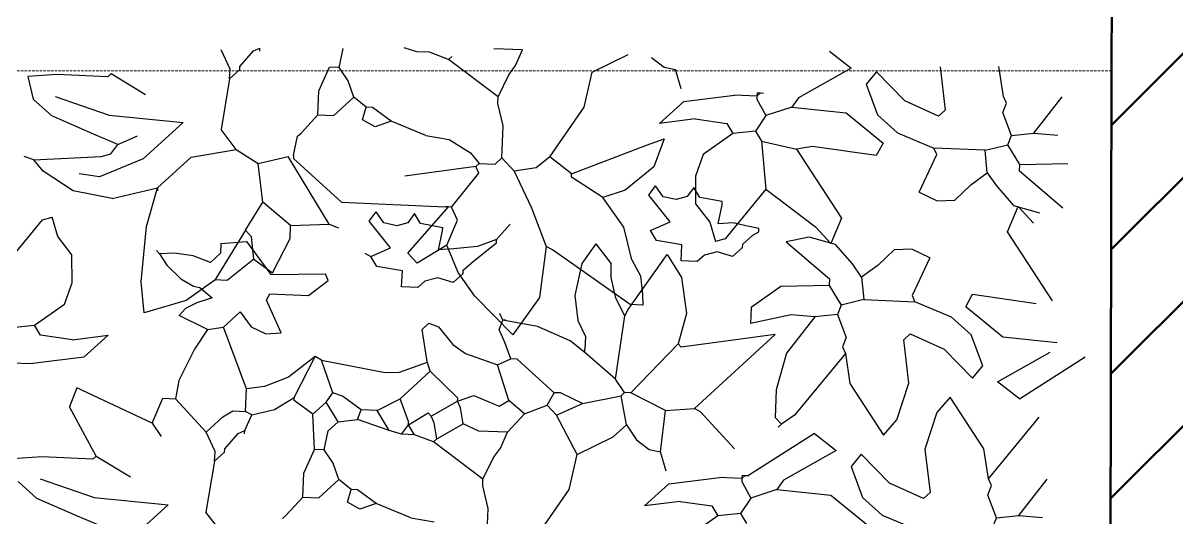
# Model space of a CAD drawing. Header units: inches. Extents: x 2960 to 8891, y 1487 to 4457.
# Drawn here: x 3197.5 to 3312.4, y 3613.2 to 3662.5 of the extents above; entities that cross this region are included whole.
import ezdxf

# ---------------------------------------------------------------- set-up
doc = ezdxf.new("R2010")
doc.units = ezdxf.units.IN
doc.header["$MEASUREMENT"] = 0
doc.linetypes.add('HIDDEN', pattern=[0.375, 0.25, -0.125])
for name, color, linetype, lineweight in [('A-FLOR-FTPT', 6, 'HIDDEN', 13), ('A-WALL-FULL', 7, 'Continuous', 50), ('G-HEDGE', 96, 'Continuous', 25)]:
    doc.layers.add(name, color=color, linetype=linetype, lineweight=lineweight)

msp = doc.modelspace()

# ---------------------------------------------------------------- hatches: boundary and pattern name
at = {"layer": 'A-WALL-FULL'}
h = msp.add_hatch(dxfattribs=at)
h.set_pattern_fill('ANSI31', color=0, scale=70)
h.paths.add_polyline_path([(3048.35, 4456.67), (3048.35, 4386.67), (3048.35, 4161.67), (3038.35, 4161.67), (3038.35, 4091.67), (3920.41, 4091.67), (3920.41, 4161.67), (3910.41, 4161.67), (3910.41, 4386.67), (3910.41, 4456.67)])
h.paths.add_polyline_path([(3639.35, 4386.67), (3639.35, 4161.67), (3062.35, 4161.67), (3062.35, 4386.67)], flags=16)
h.paths.add_polyline_path([(3653.35, 4386.67), (3896.41, 4386.67), (3896.41, 4161.67), (3653.35, 4161.67)], flags=16)
h.paths.add_polyline_path([(3306.06, 3727.76), (3305.9, 3657.76), (3305.41, 3432.76), (3010.41, 3432.76), (3000.41, 3432.76), (3000.41, 3362.76), (3920.41, 3362.76), (3920.41, 3432.76), (3910.41, 3432.76), (3910.41, 3657.76), (3910.41, 3727.76)])
h.paths.add_polyline_path([(3896.41, 3657.76), (3896.41, 3432.76), (3319.41, 3432.76), (3319.41, 3657.76)], flags=16)
h.paths.add_polyline_path([(2996.41, 2154.49), (2996.41, 2084.49), (2996.41, 1859.49), (2986.41, 1859.49), (2986.41, 1789.49), (3920.41, 1789.49), (3920.41, 1859.49), (3910.41, 1859.49), (3910.41, 2084.49), (3910.41, 2154.49)])
h.paths.add_polyline_path([(3896.41, 2084.49), (3896.41, 1859.49), (3310.91, 1859.49), (3310.91, 2084.49)], flags=16)
h.paths.add_polyline_path([(3296.41, 2084.49), (3296.41, 1859.49), (3010.41, 1859.49), (3010.41, 2084.49)], flags=16)

# ---------------------------------------------------------------- linework, layer by layer
at = {"layer": 'A-FLOR-FTPT'}
msp.add_line((3305.9, 3657.76), (3010.41, 3657.76), dxfattribs=at)
at = {"layer": 'A-WALL-FULL'}
for p in [(3306.06, 3727.76), (3305.41, 3432.76)]:
    msp.add_line(p, (3305.9, 3657.76), dxfattribs=at)
at = {"layer": 'G-HEDGE'}
for p, q in [((3218.11, 3657.93), (3217.24, 3659.88)), ((3219.08, 3658.21), (3220.43, 3659.75)), ((3220.43, 3659.75), (3221.08, 3660.04)), ((3221.06, 3659.72), (3221.08, 3660.04)), ((3228.97, 3658.1), (3229.37, 3659.99)), ((3236.7, 3659.67), (3235.44, 3660.05)), ((3237.98, 3659.62), (3236.7, 3659.67)), ((3239.86, 3658.9), (3237.98, 3659.62)), ((3239.86, 3658.9), (3240.19, 3659.2)), ((3247.24, 3659.85), (3244.38, 3659.98)), ((3246.54, 3658.29), (3247.24, 3659.85)), ((3254.17, 3657.64), (3257.76, 3659.4)), ((3260.08, 3659.11), (3261.35, 3658.13)), ((3277.81, 3659.73), (3279.97, 3658.04)), ((3218.07, 3656.98), (3218.11, 3657.93)), ((3218.07, 3656.98), (3219.07, 3657.89)), ((3219.07, 3657.89), (3219.08, 3658.21)), ((3226.95, 3655.79), (3228.02, 3658.14)), ((3228.97, 3658.1), (3228.02, 3658.14)), ((3229.87, 3656.78), (3228.97, 3658.1)), ((3244.81, 3655.17), (3239.86, 3658.9)), ((3245.86, 3657.36), (3246.54, 3658.29)), ((3261.35, 3658.13), (3262.48, 3657.91)), ((3263.04, 3655.97), (3262.48, 3657.91)), ((3279.97, 3658.04), (3274.74, 3655.08)), ((3288.82, 3658.17), (3289.33, 3653.86)), ((3295.14, 3655.2), (3294.68, 3658.22)), ((3200.85, 3657.41), (3197.97, 3657.21)), ((3197.97, 3657.21), (3198.51, 3654.96)), ((3205.95, 3657.18), (3200.85, 3657.41)), ((3206.28, 3657.49), (3205.95, 3657.18)), ((3206.28, 3657.49), (3209.7, 3655.42)), ((3218.07, 3656.98), (3217.21, 3651.91)), ((3230.44, 3655.16), (3229.87, 3656.78)), ((3244.81, 3655.17), (3245.86, 3657.36)), ((3253.38, 3654.16), (3254.17, 3657.64)), ((3282.48, 3657.67), (3281.47, 3656.44)), ((3285.3, 3654.79), (3282.48, 3657.67)), ((3226.85, 3653.4), (3226.95, 3655.79)), ((3270.61, 3655.58), (3270.59, 3655.26)), ((3270.93, 3655.57), (3270.59, 3655.26)), ((3270.61, 3655.58), (3270.93, 3655.57)), ((3270.93, 3655.57), (3271.24, 3655.55)), ((3281.47, 3656.44), (3282.6, 3653.38)), ((3200.35, 3653.28), (3198.51, 3654.96)), ((3200.7, 3655.23), (3206.08, 3653.36)), ((3228.45, 3653.33), (3230.44, 3655.16)), ((3231.67, 3654.15), (3230.44, 3655.16)), ((3244.78, 3654.53), (3244.81, 3655.17)), ((3245.32, 3652.28), (3244.78, 3654.53)), ((3260.87, 3652.52), (3263.32, 3654.71)), ((3263.32, 3654.71), (3268.36, 3655.36)), ((3270.59, 3655.26), (3268.36, 3655.36)), ((3270.59, 3655.26), (3270.58, 3654.94)), ((3270.58, 3654.94), (3271.47, 3653.31)), ((3274.74, 3655.08), (3274.06, 3654.15)), ((3288.67, 3653.25), (3285.3, 3654.79)), ((3295.07, 3653.61), (3295.43, 3654.55)), ((3295.43, 3654.55), (3295.14, 3655.2)), ((3298.17, 3651.56), (3301, 3655.18)), ((3204.43, 3651.51), (3200.35, 3653.28)), ((3206.08, 3653.36), (3213.45, 3652.63)), ((3225.18, 3651.56), (3226.85, 3653.4)), ((3226.85, 3653.4), (3228.45, 3653.33)), ((3231.3, 3652.89), (3231.67, 3654.15)), ((3232.31, 3654.12), (3231.67, 3654.15)), ((3234.17, 3652.76), (3232.31, 3654.12)), ((3249.97, 3649.2), (3253.38, 3654.16)), ((3271.47, 3653.31), (3270.44, 3651.76)), ((3274.06, 3654.15), (3271.47, 3653.31)), ((3274.06, 3654.15), (3279.46, 3653.6)), ((3279.46, 3653.6), (3283.16, 3650.56)), ((3282.6, 3653.38), (3284.57, 3651.6)), ((3288.67, 3653.25), (3289.33, 3653.86)), ((3295.93, 3651.34), (3295.07, 3653.61)), ((3213.45, 3652.63), (3209.46, 3648.99)), ((3232.55, 3652.19), (3231.3, 3652.89)), ((3234.17, 3652.76), (3232.55, 3652.19)), ((3237.62, 3651.33), (3234.17, 3652.76)), ((3245.18, 3649.09), (3245.32, 3652.28)), ((3264.43, 3652.98), (3260.87, 3652.52)), ((3264.43, 3652.98), (3267.6, 3652.52)), ((3267.6, 3652.52), (3268.2, 3651.53)), ((3206.93, 3650.44), (3204.43, 3651.51)), ((3206.93, 3650.44), (3208.89, 3651.31)), ((3218.72, 3649.92), (3217.21, 3651.91)), ((3224.44, 3649.36), (3224.84, 3651.25)), ((3224.84, 3651.25), (3225.18, 3651.56)), ((3237.62, 3651.33), (3239.93, 3650.93)), ((3259.6, 3650.38), (3261.36, 3650.99)), ((3261.36, 3650.99), (3260.33, 3648.2)), ((3268.2, 3651.53), (3265.23, 3649.43)), ((3270.44, 3651.76), (3268.2, 3651.53)), ((3270.44, 3651.76), (3271.04, 3650.77)), ((3284.57, 3651.6), (3288.21, 3650.08)), ((3295.57, 3650.4), (3295.93, 3651.34)), ((3295.93, 3651.34), (3298.17, 3651.56)), ((3298.17, 3651.56), (3300.54, 3651.37)), ((3206.25, 3649.51), (3206.93, 3650.44)), ((3214.22, 3649.16), (3218.72, 3649.92)), ((3218.72, 3649.92), (3220.9, 3648.55)), ((3239.93, 3650.93), (3242.07, 3649.61)), ((3252.13, 3647.51), (3259.6, 3650.38)), ((3271.04, 3650.77), (3274.51, 3649.98)), ((3271.04, 3650.77), (3271.46, 3645.97)), ((3276.12, 3650.23), (3274.51, 3649.98)), ((3274.51, 3649.98), (3279, 3643.08)), ((3282.46, 3649.32), (3276.12, 3650.23)), ((3283.16, 3650.56), (3282.46, 3649.32)), ((3288.5, 3649.43), (3288.21, 3650.08)), ((3293.31, 3649.86), (3288.21, 3650.08)), ((3293.31, 3649.86), (3295.57, 3650.4)), ((3293.53, 3647.61), (3293.31, 3649.86)), ((3296.76, 3648.43), (3295.57, 3650.4)), ((3198.57, 3648.89), (3197.62, 3649.25)), ((3198.57, 3648.89), (3205.28, 3649.23)), ((3199.48, 3647.78), (3198.57, 3648.89)), ((3209.46, 3648.99), (3205.09, 3647.21)), ((3205.28, 3649.23), (3206.25, 3649.51)), ((3210.89, 3646.12), (3214.22, 3649.16)), ((3220.9, 3648.55), (3223.89, 3649.23)), ((3227.97, 3642.5), (3223.89, 3649.23)), ((3224.44, 3649.36), (3224.43, 3649.04)), ((3224.43, 3649.04), (3229.22, 3644.68)), ((3242.07, 3649.61), (3242.92, 3648.55)), ((3244.51, 3648.48), (3245.18, 3649.09)), ((3246.4, 3647.76), (3245.18, 3649.09)), ((3249.97, 3649.2), (3248.6, 3648.09)), ((3252.13, 3647.51), (3249.97, 3649.2)), ((3265.23, 3649.43), (3264.46, 3647.29)), ((3286.74, 3645.67), (3288.5, 3649.43)), ((3202.48, 3645.8), (3199.48, 3647.78)), ((3221.37, 3644.7), (3220.9, 3648.55)), ((3242.59, 3648.25), (3235.52, 3647.28)), ((3240.18, 3644.2), (3242.88, 3647.59)), ((3242.59, 3648.25), (3242.92, 3648.55)), ((3242.88, 3647.59), (3242.59, 3648.25)), ((3242.92, 3648.55), (3244.51, 3648.48)), ((3248.6, 3648.09), (3246.4, 3647.76)), ((3246.4, 3647.76), (3248.14, 3644.12)), ((3252.12, 3647.19), (3252.13, 3647.51)), ((3260.33, 3648.2), (3257.45, 3645.87)), ((3291.88, 3646.41), (3293.53, 3647.61)), ((3293.53, 3647.61), (3294.43, 3646.3)), ((3296.73, 3647.79), (3296.76, 3648.43)), ((3301.04, 3644.09), (3296.73, 3647.79)), ((3296.76, 3648.43), (3301.55, 3648.54)), ((3205.09, 3647.21), (3203.09, 3647.5)), ((3255.22, 3645.14), (3252.12, 3647.19)), ((3264.46, 3647.29), (3264.48, 3644.53)), ((3290.29, 3644.9), (3291.88, 3646.41)), ((3206.38, 3645.04), (3202.48, 3645.8)), ((3206.38, 3645.04), (3210.89, 3646.12)), ((3209.8, 3642.26), (3210.89, 3646.12)), ((3210.89, 3646.12), (3210.88, 3645.8)), ((3257.45, 3645.87), (3255.22, 3645.14)), ((3259.81, 3645.38), (3260.49, 3646.3)), ((3261.93, 3642.73), (3259.81, 3645.38)), ((3261.25, 3645.23), (3260.49, 3646.3)), ((3262.54, 3644.94), (3261.25, 3645.23)), ((3263.65, 3645.24), (3262.54, 3644.94)), ((3264.31, 3646.14), (3263.65, 3645.24)), ((3264.9, 3645.15), (3264.31, 3646.14)), ((3271.46, 3645.97), (3267.42, 3641.03)), ((3271.46, 3645.97), (3276.41, 3642.24)), ((3286.74, 3645.67), (3288.53, 3644.83)), ((3294.43, 3646.3), (3296.13, 3644.34)), ((3219.65, 3641.9), (3221.37, 3644.7)), ((3224.14, 3642.35), (3221.37, 3644.7)), ((3229.22, 3644.68), (3239.54, 3644.23)), ((3235.83, 3639.6), (3239.86, 3644.21)), ((3239.86, 3644.21), (3239.54, 3644.23)), ((3240.18, 3644.2), (3239.86, 3644.21)), ((3240.76, 3642.9), (3240.18, 3644.2)), ((3248.14, 3644.12), (3249.58, 3640.28)), ((3257.33, 3642.18), (3255.22, 3645.14)), ((3264.48, 3644.53), (3265.9, 3642.7)), ((3267.12, 3644.74), (3264.9, 3645.15)), ((3266.71, 3642.52), (3267.11, 3644.42)), ((3267.11, 3644.42), (3267.12, 3644.74)), ((3288.53, 3644.83), (3290.29, 3644.9)), ((3295.53, 3641.74), (3296.6, 3644.25)), ((3296.13, 3644.34), (3298.74, 3643.61)), ((3298.12, 3642.58), (3296.6, 3644.25)), ((3195.38, 3637.99), (3199.42, 3642.92)), ((3199.42, 3642.92), (3200.39, 3643.2)), ((3200.95, 3641.26), (3200.39, 3643.2)), ((3231.98, 3642.78), (3232.65, 3643.71)), ((3233.42, 3642.63), (3232.65, 3643.71)), ((3236.48, 3643.54), (3235.82, 3642.64)), ((3237.07, 3642.56), (3236.48, 3643.54)), ((3279, 3643.08), (3277.93, 3640.58)), ((3209.26, 3636.76), (3209.8, 3642.26)), ((3219.65, 3641.9), (3216.6, 3636.9)), ((3220.26, 3641.24), (3219.65, 3641.9)), ((3224.08, 3641.07), (3224.14, 3642.35)), ((3224.14, 3642.35), (3227.97, 3642.5)), ((3227.97, 3642.5), (3228.92, 3642.14)), ((3234.09, 3640.13), (3231.98, 3642.78)), ((3234.71, 3642.34), (3233.42, 3642.63)), ((3235.82, 3642.64), (3234.71, 3642.34)), ((3239.29, 3642.14), (3237.07, 3642.56)), ((3238.87, 3639.92), (3239.28, 3641.82)), ((3239.28, 3641.82), (3239.29, 3642.14)), ((3239.69, 3640.39), (3240.76, 3642.9)), ((3244.66, 3640.95), (3246.01, 3642.49)), ((3258.14, 3638.95), (3257.33, 3642.18)), ((3259.97, 3641.86), (3261.93, 3642.73)), ((3260.57, 3640.87), (3259.97, 3641.86)), ((3265.9, 3642.7), (3266.45, 3640.76)), ((3268.22, 3642.64), (3266.71, 3642.52)), ((3269.49, 3642.33), (3268.22, 3642.64)), ((3270.78, 3642.05), (3269.49, 3642.33)), ((3270.77, 3641.73), (3270.78, 3642.05)), ((3276.41, 3642.24), (3277.93, 3640.58)), ((3202.36, 3639.43), (3200.95, 3641.26)), ((3217.19, 3640.55), (3219.76, 3640.76)), ((3219.76, 3640.76), (3222.17, 3637.46)), ((3220.48, 3638.99), (3220.26, 3641.24)), ((3222.33, 3637.64), (3224.08, 3641.07)), ((3242.34, 3638.81), (3244.65, 3640.63)), ((3244.66, 3640.95), (3242.75, 3640.28)), ((3244.65, 3640.63), (3244.66, 3640.95)), ((3263.1, 3640.44), (3260.57, 3640.87)), ((3267.42, 3641.03), (3266.45, 3640.76)), ((3269.17, 3640.5), (3270.17, 3641.41)), ((3270.17, 3641.41), (3270.77, 3641.73)), ((3275.8, 3641.21), (3273.49, 3640.73)), ((3273.49, 3640.73), (3277.8, 3637.03)), ((3278.4, 3640.48), (3275.8, 3641.21)), ((3300.02, 3634.84), (3295.53, 3641.74)), ((3211.09, 3639.54), (3210.78, 3639.87)), ((3212.57, 3639.6), (3211.09, 3639.54)), ((3211.09, 3639.54), (3211.81, 3638.4)), ((3214.43, 3639.33), (3212.57, 3639.6)), ((3217.15, 3639.59), (3216.16, 3638.68)), ((3217.19, 3640.55), (3217.15, 3639.59)), ((3231.52, 3639.61), (3232.14, 3639.26)), ((3232.14, 3639.26), (3234.09, 3640.13)), ((3236.74, 3638.6), (3235.83, 3639.6)), ((3239.69, 3640.39), (3236.74, 3638.6)), ((3240.39, 3640.04), (3238.87, 3639.92)), ((3240.82, 3637.68), (3239.69, 3640.39)), ((3242.75, 3640.28), (3240.39, 3640.04)), ((3249.58, 3640.28), (3248.92, 3635.18)), ((3250.21, 3639.93), (3249.58, 3640.28)), ((3257.95, 3634.49), (3250.21, 3639.93)), ((3254.54, 3640.52), (3253.14, 3638.57)), ((3254.54, 3640.52), (3256.05, 3638.54)), ((3263.03, 3638.85), (3263.1, 3640.44)), ((3266.62, 3639.74), (3265.36, 3639.39)), ((3268.16, 3639.27), (3266.62, 3639.74)), ((3268.82, 3639.88), (3268.16, 3639.27)), ((3268.82, 3639.88), (3269.16, 3640.18)), ((3269.16, 3640.18), (3269.17, 3640.5)), ((3280.1, 3638.53), (3278.4, 3640.48)), ((3284.24, 3639.92), (3282.65, 3638.42)), ((3286, 3640), (3284.24, 3639.92)), ((3287.79, 3639.15), (3286, 3640)), ((3202.38, 3636.66), (3202.36, 3639.43)), ((3211.81, 3638.4), (3213.22, 3637.05)), ((3216.16, 3638.68), (3214.43, 3639.33)), ((3220.48, 3638.99), (3217.83, 3636.88)), ((3220.48, 3638.99), (3222.33, 3637.64)), ((3232.74, 3638.28), (3232.14, 3639.26)), ((3241.34, 3637.9), (3242.34, 3638.81)), ((3253.14, 3638.57), (3252.46, 3635.4)), ((3256.08, 3637.19), (3256.05, 3638.54)), ((3257.77, 3633.99), (3261.65, 3639.46)), ((3258.14, 3638.95), (3258.98, 3637.35)), ((3261.65, 3639.46), (3263.06, 3637.17)), ((3264.63, 3638.78), (3263.03, 3638.85)), ((3265.36, 3639.39), (3264.63, 3638.78)), ((3281, 3637.21), (3280.1, 3638.53)), ((3282.65, 3638.42), (3281, 3637.21)), ((3287.79, 3639.15), (3286.03, 3635.4)), ((3222.17, 3637.46), (3227.6, 3637.54)), ((3227.89, 3636.89), (3227.6, 3637.54)), ((3235.27, 3637.85), (3232.74, 3638.28)), ((3235.2, 3636.25), (3235.27, 3637.85)), ((3240.99, 3637.28), (3240.33, 3636.67)), ((3242.48, 3635.31), (3240.82, 3637.68)), ((3240.99, 3637.28), (3241.33, 3637.58)), ((3241.33, 3637.58), (3241.34, 3637.9)), ((3256.54, 3635.11), (3256.08, 3637.19)), ((3258.98, 3637.35), (3259.19, 3635.5)), ((3263.06, 3637.17), (3263.56, 3633.6)), ((3281, 3637.21), (3281.22, 3634.97)), ((3201.61, 3634.53), (3202.38, 3636.66)), ((3209.57, 3633.67), (3209.26, 3636.76)), ((3213.22, 3637.05), (3214.48, 3636.32)), ((3216.6, 3636.9), (3213.73, 3634.87)), ((3214.48, 3636.32), (3215.09, 3636.17)), ((3215.09, 3636.17), (3216.32, 3635.16)), ((3217.83, 3636.88), (3216.56, 3636.93)), ((3225.91, 3635.38), (3227.89, 3636.89)), ((3236.8, 3636.18), (3235.2, 3636.25)), ((3237.52, 3636.8), (3236.8, 3636.18)), ((3238.79, 3637.14), (3237.52, 3636.8)), ((3240.33, 3636.67), (3238.79, 3637.14)), ((3272.98, 3636.28), (3270.02, 3634.18)), ((3277.77, 3636.39), (3272.98, 3636.28)), ((3277.8, 3637.03), (3277.77, 3636.39)), ((3277.77, 3636.39), (3278.96, 3634.43)), ((3213.73, 3634.87), (3209.57, 3633.67)), ((3216.32, 3635.16), (3214.81, 3634.65)), ((3221.74, 3634.92), (3222.08, 3635.55)), ((3223.19, 3631.67), (3221.74, 3634.92)), ((3222.08, 3635.55), (3225.91, 3635.38)), ((3246.27, 3631.46), (3242.48, 3635.31)), ((3248.92, 3635.18), (3246.27, 3631.46)), ((3252.46, 3635.4), (3252.73, 3632.88)), ((3257.42, 3633.37), (3256.54, 3635.11)), ((3259.19, 3635.5), (3259.22, 3634.43)), ((3281.22, 3634.97), (3278.96, 3634.43)), ((3281.22, 3634.97), (3286.32, 3634.74)), ((3286.03, 3635.4), (3286.32, 3634.74)), ((3291.38, 3634.26), (3292.07, 3635.51)), ((3292.07, 3635.51), (3298.41, 3634.59)), ((3198.64, 3632.42), (3201.61, 3634.53)), ((3213.68, 3634.08), (3213.05, 3633.39)), ((3214.81, 3634.65), (3213.68, 3634.08)), ((3217.47, 3632.24), (3219.13, 3633.76)), ((3219.13, 3633.76), (3220.22, 3632.26)), ((3257.42, 3633.37), (3257.77, 3633.99)), ((3259.22, 3634.43), (3257.95, 3634.49)), ((3270.02, 3634.18), (3269.95, 3632.59)), ((3278.96, 3634.43), (3278.6, 3633.48)), ((3289.96, 3633.22), (3286.32, 3634.74)), ((3295.07, 3631.22), (3291.38, 3634.26)), ((3215.86, 3631.99), (3213.05, 3633.39)), ((3237.25, 3632.01), (3237.92, 3632.62)), ((3237.92, 3632.62), (3238.86, 3632.26)), ((3244.91, 3632), (3245.27, 3632.94)), ((3245.27, 3632.94), (3244.98, 3633.59)), ((3245.59, 3632.93), (3245.27, 3632.94)), ((3248.72, 3632.31), (3245.27, 3632.94)), ((3252.73, 3632.88), (3253.5, 3631.31)), ((3256.51, 3627.03), (3257.42, 3633.37)), ((3263.56, 3633.6), (3262.73, 3630.58)), ((3273.99, 3633.46), (3269.95, 3632.59)), ((3276.36, 3633.26), (3273.53, 3629.64)), ((3276.36, 3633.26), (3273.99, 3633.46)), ((3278.6, 3633.48), (3276.36, 3633.26)), ((3278.6, 3633.48), (3279.46, 3631.21)), ((3291.93, 3631.45), (3289.96, 3633.22)), ((3196.4, 3632.2), (3198.64, 3632.42)), ((3199.24, 3631.44), (3198.64, 3632.42)), ((3202.41, 3630.98), (3199.24, 3631.44)), ((3202.41, 3630.98), (3205.97, 3631.44)), ((3205.97, 3631.44), (3203.53, 3629.24)), ((3215.86, 3631.99), (3214.56, 3630.05)), ((3215.86, 3631.99), (3217.47, 3632.24)), ((3219.76, 3626.07), (3217.47, 3632.24)), ((3220.22, 3632.26), (3221.66, 3631.58)), ((3221.66, 3631.58), (3223.19, 3631.67)), ((3237.75, 3628.8), (3237.25, 3632.01)), ((3238.86, 3632.26), (3240.3, 3630.5)), ((3245.49, 3630.7), (3244.91, 3632)), ((3251.99, 3630.85), (3248.72, 3632.31)), ((3272.39, 3631.49), (3263.03, 3630.25)), ((3264.36, 3624.13), (3272.39, 3631.49)), ((3285.86, 3631.57), (3285.2, 3630.96)), ((3285.86, 3631.57), (3289.23, 3630.03)), ((3293.07, 3628.39), (3291.93, 3631.45)), ((3240.3, 3630.5), (3241.57, 3629.59)), ((3246.06, 3629.08), (3245.49, 3630.7)), ((3253.43, 3629.71), (3251.99, 3630.85)), ((3253.5, 3631.31), (3253.45, 3630.03)), ((3258.04, 3625.68), (3262.73, 3630.58)), ((3263.03, 3630.25), (3262.73, 3630.58)), ((3279.46, 3631.21), (3279.1, 3630.27)), ((3285.71, 3626.65), (3285.2, 3630.96)), ((3300.48, 3630.67), (3295.07, 3631.22)), ((3203.53, 3629.24), (3198.48, 3628.6)), ((3214.56, 3630.05), (3213.01, 3626.92)), ((3226.6, 3629.29), (3223.93, 3627.25)), ((3224.51, 3625.23), (3226.6, 3629.29)), ((3227.22, 3628.94), (3226.6, 3629.29)), ((3241.57, 3629.59), (3244.76, 3628.49)), ((3253.43, 3629.71), (3253.45, 3630.03)), ((3256.51, 3627.03), (3253.43, 3629.71)), ((3273.53, 3629.64), (3272.49, 3626)), ((3279.39, 3629.62), (3274.34, 3623.46)), ((3279.1, 3630.27), (3279.39, 3629.62)), ((3279.39, 3629.62), (3279.85, 3626.6)), ((3289.23, 3630.03), (3292.05, 3627.15)), ((3294.56, 3626.78), (3299.8, 3629.74)), ((3296.72, 3625.09), (3303.29, 3629.27)), ((3196.25, 3628.69), (3198.48, 3628.6)), ((3227.22, 3628.94), (3233.55, 3627.71)), ((3228.36, 3625.7), (3227.22, 3628.94)), ((3235, 3627.76), (3237.77, 3628.73)), ((3238.03, 3627.83), (3237.75, 3628.8)), ((3244.76, 3628.49), (3246.06, 3629.08)), ((3245.88, 3624.93), (3244.76, 3628.49)), ((3246.7, 3629.05), (3246.06, 3629.08)), ((3250.38, 3625.7), (3246.7, 3629.05)), ((3292.05, 3627.15), (3293.07, 3628.39)), ((3213.01, 3626.92), (3212.69, 3625.1)), ((3223.93, 3627.25), (3221.55, 3626.31)), ((3233.55, 3627.71), (3235, 3627.76)), ((3235.04, 3625.09), (3238.03, 3627.83)), ((3240.78, 3625.16), (3238.03, 3627.83)), ((3257.41, 3625.71), (3256.51, 3627.03)), ((3202.84, 3626.17), (3202.12, 3624.29)), ((3210.35, 3622.65), (3202.84, 3626.17)), ((3219.66, 3623.84), (3219.76, 3626.07)), ((3221.55, 3626.31), (3219.76, 3626.07)), ((3227.68, 3624.77), (3228.36, 3625.7)), ((3229.3, 3625.34), (3228.36, 3625.7)), ((3249.69, 3624.45), (3250.38, 3625.7)), ((3251.02, 3625.67), (3250.38, 3625.7)), ((3257.07, 3625.4), (3257.41, 3625.71)), ((3258.04, 3625.68), (3257.41, 3625.71)), ((3261.48, 3623.94), (3258.04, 3625.68)), ((3272.49, 3626), (3272.41, 3623.22)), ((3279.85, 3626.6), (3283.19, 3621.47)), ((3284.53, 3623.01), (3285.71, 3626.65)), ((3296.72, 3625.09), (3294.56, 3626.78)), ((3210.35, 3622.65), (3211.42, 3625.16)), ((3211.42, 3625.16), (3212.69, 3625.1)), ((3215.74, 3621.78), (3212.69, 3625.1)), ((3222.54, 3624.04), (3224.51, 3625.23)), ((3224.49, 3624.91), (3224.51, 3625.23)), ((3226.35, 3623.55), (3224.49, 3624.91)), ((3226.35, 3623.55), (3227.68, 3624.77)), ((3228.87, 3622.8), (3227.68, 3624.77)), ((3231.16, 3623.98), (3229.3, 3625.34)), ((3232.75, 3623.91), (3235.04, 3625.09)), ((3235.89, 3622.82), (3235.04, 3625.09)), ((3238.15, 3623.36), (3240.77, 3624.84)), ((3240.77, 3624.84), (3242.39, 3625.41)), ((3240.77, 3624.84), (3240.78, 3625.16)), ((3241.06, 3624.19), (3240.77, 3624.84)), ((3242.39, 3625.41), (3244.9, 3624.34)), ((3244.9, 3624.34), (3245.88, 3624.93)), ((3247.42, 3623.59), (3245.88, 3624.93)), ((3250.61, 3623.45), (3253.21, 3624.61)), ((3253.21, 3624.61), (3251.02, 3625.67)), ((3253.21, 3624.61), (3257.07, 3625.4)), ((3257.59, 3622.51), (3257.07, 3625.4)), ((3289.84, 3625.24), (3288.5, 3623.71)), ((3293.18, 3620.12), (3289.84, 3625.24)), ((3204.78, 3619.38), (3202.12, 3624.29)), ((3217.4, 3623.3), (3218.38, 3623.9)), ((3218.38, 3623.9), (3219.66, 3623.84)), ((3219.58, 3621.93), (3220.28, 3623.5)), ((3220.28, 3623.5), (3219.66, 3623.84)), ((3220.28, 3623.5), (3222.54, 3624.04)), ((3226.52, 3620.03), (3226.35, 3623.55)), ((3230.8, 3623.04), (3231.16, 3623.98)), ((3232.75, 3623.91), (3231.16, 3623.98)), ((3233.94, 3621.94), (3232.75, 3623.91)), ((3235.88, 3622.5), (3237.85, 3623.69)), ((3237.85, 3623.69), (3238.15, 3623.36)), ((3241.31, 3622.58), (3241.06, 3624.19)), ((3245.74, 3621.75), (3247.42, 3623.59)), ((3247.42, 3623.59), (3249.69, 3624.45)), ((3250.61, 3623.45), (3249.69, 3624.45)), ((3252.67, 3619.53), (3250.61, 3623.45)), ((3260.98, 3619.81), (3261.48, 3623.94)), ((3261.48, 3623.94), (3264.36, 3624.13)), ((3264.98, 3623.78), (3264.36, 3624.13)), ((3268.34, 3620.12), (3264.98, 3623.78)), ((3274.34, 3623.46), (3273.02, 3622.56)), ((3288.5, 3623.71), (3287.32, 3620.07)), ((3210.35, 3622.65), (3211.25, 3621.34)), ((3215.74, 3621.78), (3217.4, 3623.3)), ((3227.87, 3621.89), (3228.87, 3622.8)), ((3228.87, 3622.8), (3230.8, 3623.04)), ((3233.94, 3621.94), (3230.8, 3623.04)), ((3235.2, 3621.57), (3235.88, 3622.5)), ((3235.88, 3622.5), (3235.89, 3622.82)), ((3236.47, 3621.51), (3235.88, 3622.5)), ((3238.44, 3622.7), (3238.15, 3623.36)), ((3238.69, 3621.1), (3238.44, 3622.7)), ((3238.69, 3621.1), (3241.31, 3622.58)), ((3242.88, 3621.87), (3241.31, 3622.58)), ((3256.26, 3621.29), (3257.59, 3622.51)), ((3257.59, 3622.51), (3258.58, 3621.01)), ((3272.41, 3623.22), (3273.02, 3622.56)), ((3273.02, 3622.56), (3272.69, 3622.25)), ((3283.19, 3621.47), (3284.53, 3623.01)), ((3293.64, 3617.1), (3298.69, 3623.26)), ((3216.61, 3619.83), (3215.74, 3621.78)), ((3217.58, 3620.1), (3218.92, 3621.64)), ((3218.92, 3621.64), (3219.58, 3621.93)), ((3219.56, 3621.61), (3219.58, 3621.93)), ((3227.47, 3619.99), (3227.87, 3621.89)), ((3235.2, 3621.57), (3233.94, 3621.94)), ((3236.47, 3621.51), (3235.2, 3621.57)), ((3238.36, 3620.79), (3236.47, 3621.51)), ((3238.36, 3620.79), (3238.69, 3621.1)), ((3245.74, 3621.75), (3242.88, 3621.87)), ((3245.04, 3620.18), (3245.74, 3621.75)), ((3252.67, 3619.53), (3256.26, 3621.29)), ((3276.31, 3621.63), (3269.74, 3617.45)), ((3276.31, 3621.63), (3278.47, 3619.94)), ((3217.57, 3619.78), (3217.58, 3620.1)), ((3225.45, 3617.69), (3226.52, 3620.03)), ((3227.47, 3619.99), (3226.52, 3620.03)), ((3228.37, 3618.68), (3227.47, 3619.99)), ((3243.3, 3617.07), (3238.36, 3620.79)), ((3244.36, 3619.25), (3245.04, 3620.18)), ((3258.58, 3621.01), (3259.85, 3620.03)), ((3259.85, 3620.03), (3260.98, 3619.81)), ((3278.47, 3619.94), (3273.23, 3616.98)), ((3287.32, 3620.07), (3287.83, 3615.75)), ((3293.64, 3617.1), (3293.18, 3620.12)), ((3199.35, 3619.3), (3196.47, 3619.11)), ((3204.45, 3619.08), (3199.35, 3619.3)), ((3204.78, 3619.38), (3204.45, 3619.08)), ((3204.78, 3619.38), (3208.2, 3617.32)), ((3216.57, 3618.87), (3215.71, 3613.8)), ((3216.57, 3618.87), (3216.61, 3619.83)), ((3216.57, 3618.87), (3217.57, 3619.78)), ((3243.3, 3617.07), (3244.36, 3619.25)), ((3251.88, 3616.05), (3252.67, 3619.53)), ((3261.53, 3617.87), (3260.98, 3619.81)), ((3280.98, 3619.56), (3279.96, 3618.33)), ((3283.8, 3616.69), (3280.98, 3619.56)), ((3225.35, 3615.3), (3225.45, 3617.69)), ((3228.94, 3617.05), (3228.37, 3618.68)), ((3279.96, 3618.33), (3281.1, 3615.27)), ((3198.85, 3615.17), (3197.01, 3616.85)), ((3199.2, 3617.12), (3204.57, 3615.25)), ((3226.94, 3615.23), (3228.94, 3617.05)), ((3230.17, 3616.04), (3228.94, 3617.05)), ((3243.28, 3616.43), (3243.3, 3617.07)), ((3259.37, 3614.41), (3261.81, 3616.61)), ((3261.81, 3616.61), (3266.86, 3617.25)), ((3269.09, 3617.16), (3266.86, 3617.25)), ((3269.09, 3617.16), (3269.08, 3616.84)), ((3269.08, 3616.84), (3269.96, 3615.2)), ((3269.11, 3617.48), (3269.09, 3617.16)), ((3269.42, 3617.46), (3269.09, 3617.16)), ((3269.11, 3617.48), (3269.42, 3617.46)), ((3269.42, 3617.46), (3269.74, 3617.45)), ((3273.23, 3616.98), (3272.55, 3616.05)), ((3287.17, 3615.15), (3283.8, 3616.69)), ((3293.93, 3616.45), (3293.64, 3617.1)), ((3296.67, 3613.45), (3299.5, 3617.08)), ((3229.8, 3614.78), (3230.17, 3616.04)), ((3230.81, 3616.02), (3230.17, 3616.04)), ((3232.67, 3614.66), (3230.81, 3616.02)), ((3243.82, 3614.17), (3243.28, 3616.43)), ((3248.47, 3611.1), (3251.88, 3616.05)), ((3272.55, 3616.05), (3269.96, 3615.2)), ((3272.55, 3616.05), (3277.96, 3615.49)), ((3277.96, 3615.49), (3281.66, 3612.46)), ((3287.17, 3615.15), (3287.83, 3615.75)), ((3293.57, 3615.5), (3293.93, 3616.45)), ((3294.43, 3613.23), (3293.57, 3615.5)), ((3202.92, 3613.4), (3198.85, 3615.17)), ((3204.57, 3615.25), (3211.95, 3614.52)), ((3211.95, 3614.52), (3207.96, 3610.89)), ((3223.67, 3613.45), (3225.35, 3615.3)), ((3225.35, 3615.3), (3226.94, 3615.23)), ((3231.04, 3614.09), (3229.8, 3614.78)), ((3232.67, 3614.66), (3231.04, 3614.09)), ((3236.11, 3613.23), (3232.67, 3614.66)), ((3262.93, 3614.87), (3259.37, 3614.41)), ((3262.93, 3614.87), (3266.1, 3614.41)), ((3266.1, 3614.41), (3266.7, 3613.43)), ((3269.96, 3615.2), (3268.94, 3613.65)), ((3281.1, 3615.27), (3283.07, 3613.5)), ((3205.43, 3612.33), (3202.92, 3613.4)), ((3217.22, 3611.82), (3215.71, 3613.8)), ((3223.34, 3613.15), (3223.67, 3613.45)), ((3236.11, 3613.23), (3238.43, 3612.82)), ((3243.68, 3610.98), (3243.82, 3614.17)), ((3266.7, 3613.43), (3263.73, 3611.32)), ((3268.94, 3613.65), (3266.7, 3613.43)), ((3268.94, 3613.65), (3269.53, 3612.67)), ((3283.07, 3613.5), (3286.71, 3611.97)), ((3294.07, 3612.29), (3294.43, 3613.23)), ((3294.43, 3613.23), (3296.67, 3613.45)), ((3296.67, 3613.45), (3299.04, 3613.26))]:
    msp.add_line(p, q, dxfattribs=at)
msp.add_arc((3229.22, 3644.68), 0.0000399, 227.3475, 267.1505, dxfattribs=at)

doc.saveas('drawing.dxf')
